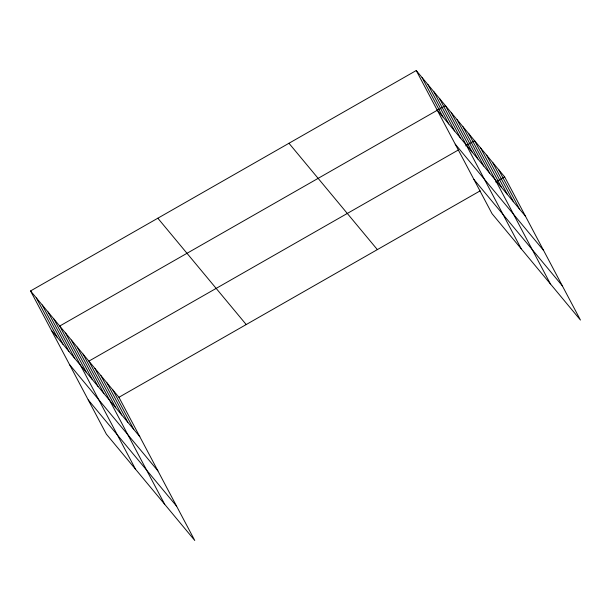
<?xml version="1.0" encoding="UTF-8"?>
<svg xmlns="http://www.w3.org/2000/svg" width="611" height="611" viewBox="0 0 611 611"><rect width="100%" height="100%" fill="white"/><g stroke="black" fill="none" stroke-linecap="round" stroke-linejoin="round"><path stroke-width="0.92" d="M30.55 290.951L118.939 397.287L194.756 540.468L106.36 434.138L30.55 290.951L416.244 70.532L504.64 176.862L580.45 320.049L492.061 213.713L416.244 70.532M458.265 150.039L88.885 361.132L164.703 504.319M465.613 145.838L474.587 140.713L550.396 283.894M118.939 397.287L480.162 190.853M495.658 181.994L504.64 176.862M437.094 109.904L525.483 216.241M455.233 144.158L543.622 250.495M473.922 179.458L562.311 285.795M288.965 143.272L377.354 249.601M157.829 218.211L246.218 324.548M51.4 330.322L139.789 436.659M69.539 364.584L157.928 470.913M88.221 399.877L176.617 506.214M498.629 169.637L519.472 209.008M492.619 162.404L513.461 201.775M486.608 155.171L507.451 194.542M480.597 147.938L501.44 187.317M468.752 133.694L489.594 173.066M462.917 126.676L483.767 166.047M457.081 119.657L477.932 159.028M451.246 112.638L472.097 152.009M521.229 248.807L445.411 105.619L59.718 326.037L135.535 469.225M439.584 98.6L460.427 137.971M433.749 91.581L454.592 130.96M427.914 84.562L448.764 123.941M422.079 77.551L442.929 116.922M112.928 390.055L133.778 429.426M106.917 382.822L127.768 422.193M100.907 375.589L121.757 414.968M94.896 368.364L115.746 407.736M83.058 354.113L103.901 393.484M77.223 347.094L98.066 386.465M71.388 340.075L92.23 379.446M65.553 333.056L86.403 372.435M53.883 319.026L74.733 358.397M48.055 312.007L68.898 351.378M42.22 304.988L63.063 344.36M36.385 297.969L57.228 337.341"/></g></svg>
